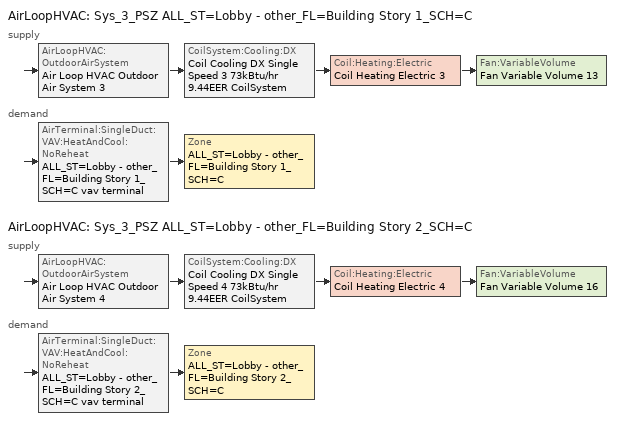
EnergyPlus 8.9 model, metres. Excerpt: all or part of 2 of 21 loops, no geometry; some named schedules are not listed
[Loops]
AirLoopHVAC 'Sys_3_PSZ ALL_ST=Lobby - other_FL=Building Story 1_SCH=C'
 supply: AirLoopHVAC:OutdoorAirSystem 'Air Loop HVAC Outdoor Air System 3' > CoilSystem:Cooling:DX 'Coil Cooling DX Single Speed 3 73kBtu/hr 9.44EER CoilSystem' > Coil:Heating:Electric 'Coil Heating Electric 3' > Fan:VariableVolume 'Fan Variable Volume 13'
 demand: AirTerminal:SingleDuct:VAV:HeatAndCool:NoReheat 'ALL_ST=Lobby - other_FL=Building Story 1_SCH=C vav terminal' > Zone 'ALL_ST=Lobby - other_FL=Building Story 1_SCH=C'
AirLoopHVAC 'Sys_3_PSZ ALL_ST=Lobby - other_FL=Building Story 2_SCH=C'
 supply: AirLoopHVAC:OutdoorAirSystem 'Air Loop HVAC Outdoor Air System 4' > CoilSystem:Cooling:DX 'Coil Cooling DX Single Speed 4 73kBtu/hr 9.44EER CoilSystem' > Coil:Heating:Electric 'Coil Heating Electric 4' > Fan:VariableVolume 'Fan Variable Volume 16'
 demand: AirTerminal:SingleDuct:VAV:HeatAndCool:NoReheat 'ALL_ST=Lobby - other_FL=Building Story 2_SCH=C vav terminal' > Zone 'ALL_ST=Lobby - other_FL=Building Story 2_SCH=C'
[ZoneControl:Thermostat] Control Object Type 1=ThermostatSetpoint:DualSetpoint
Name | Zone or ZoneList | Control Type Schedule | Control Name 1
ALL_ST=Lobby - other_FL=Building Story 1_SCH=C Thermostat | ALL_ST=Lobby - other_FL=Building Story 1_SCH=C | ALL_ST=Lobby - other_FL=Building Story 1_SCH=C Thermostat Schedule | Space Function Lobby - other Thermostat 5
ALL_ST=Lobby - other_FL=Building Story 2_SCH=C Thermostat | ALL_ST=Lobby - other_FL=Building Story 2_SCH=C | ALL_ST=Lobby - other_FL=Building Story 2_SCH=C Thermostat Schedule | Space Function Lobby - other Thermostat 6
[ThermostatSetpoint:DualSetpoint] Heating Setpoint Temperature Schedule=NECB-C-Thermostat Setpoint-Heating; Cooling Setpoint Temperature Schedule=NECB-C-Thermostat Setpoint-Cooling
Space Function Lobby - other Thermostat 5; Space Function Lobby - other Thermostat 6
[ZoneHVAC:EnergyRecoveryVentilator] Supply Air Flow Rate {m3/s}=AutoSize; Exhaust Air Flow Rate {m3/s}=AutoSize; Ventilation Rate per Unit Floor Area {m3/s-m2}=0.0041148; Ventilation Rate per Occupant {m3/s-person}=0
Name | Availability Schedule | Heat Exchanger | Supply Air Fan | Exhaust Air Fan | Controller
ALL_ST=Lobby - other_FL=Building Story 1_SCH=C erv doas | Sys_3_PSZ ALL_ST=Lobby - other_FL=Building Story 1_SCH=C Occ Sch | ALL_ST=Lobby - other_FL=Building Story 1_SCH=C erv hx | ALL_ST=Lobby - other_FL=Building Story 1_SCH=C erv sup fan | ALL_ST=Lobby - other_FL=Building Story 1_SCH=C erv exh fan | ALL_ST=Lobby - other_FL=Building Story 1_SCH=C erv contr
ALL_ST=Lobby - other_FL=Building Story 2_SCH=C erv doas | Sys_3_PSZ ALL_ST=Lobby - other_FL=Building Story 2_SCH=C Occ Sch | ALL_ST=Lobby - other_FL=Building Story 2_SCH=C erv hx | ALL_ST=Lobby - other_FL=Building Story 2_SCH=C erv sup fan | ALL_ST=Lobby - other_FL=Building Story 2_SCH=C erv exh fan | ALL_ST=Lobby - other_FL=Building Story 2_SCH=C erv contr
[HeatExchanger:AirToAir:SensibleAndLatent] Availability Schedule=Always On Discrete; Nominal Supply Air Flow Rate {m3/s}=Autosize; Sensible Effectiveness at 100% Heating Air Flow=0.9; Latent Effectiveness at 100% Heating Air Flow=0.9; Sensible Effectiveness at 75% Heating Air Flow=0.9; Latent Effectiveness at 75% Heating Air Flow=0.9; Sensible Effectiveness at 100% Cooling Air Flow=0.9; Latent Effectiveness at 100% Cooling Air Flow=0.9; Sensible Effectiveness at 75% Cooling Air Flow=0.9; Latent Effectiveness at 75% Cooling Air Flow=0.9; Nominal Electric Power {W}=669.997; Heat Exchanger Type=Rotary; Threshold Temperature {C}=-23.3; Initial Defrost Time Fraction=0.167
Name | Supply Air Outlet Temperature Control | Frost Control Type | Rate of Defrost Time Fraction Increase {1/K} | Economizer Lockout
ALL_ST=Lobby - other_FL=Building Story 1_SCH=C erv hx; ALL_ST=Lobby - other_FL=Building Story 2_SCH=C erv hx | No | ExhaustAirRecirculation | 0.012 | No
Sys_3_PSZ ALL_ST=Lobby - other_FL=Building Story 1_SCH=C ERV; Sys_3_PSZ ALL_ST=Lobby - other_FL=Building Story 2_SCH=C ERV | Yes | ExhaustOnly | 1.44 | Yes
[Fan:OnOff] Availability Schedule=Always On Discrete; Fan Total Efficiency=0.75; Pressure Rise {Pa}=200; Maximum Flow Rate {m3/s}=Autosize; Motor Efficiency=0.9; Motor In Airstream Fraction=1
Name | Fan Power Ratio Function of Speed Ratio Curve | Fan Efficiency Ratio Function of Speed Ratio Curve
ALL_ST=Lobby - other_FL=Building Story 1_SCH=C erv sup fan | Fan On Off Power Curve 26 | Fan On Off Efficiency Curve 26
ALL_ST=Lobby - other_FL=Building Story 1_SCH=C erv exh fan | Fan On Off Power Curve 27 | Fan On Off Efficiency Curve 27
ALL_ST=Lobby - other_FL=Building Story 2_SCH=C erv sup fan | Fan On Off Power Curve 34 | Fan On Off Efficiency Curve 34
ALL_ST=Lobby - other_FL=Building Story 2_SCH=C erv exh fan | Fan On Off Power Curve 35 | Fan On Off Efficiency Curve 35
[ZoneHVAC:EnergyRecoveryVentilator:Controller] Temperature High Limit {C}=19; Temperature Low Limit {C}=13; Exhaust Air Temperature Limit=NoExhaustAirTemperatureLimit; Exhaust Air Enthalpy Limit=NoExhaustAirEnthalpyLimit; Time of Day Economizer Flow Control Schedule=Always Off Discrete; High Humidity Control Flag=No; High Humidity Outdoor Air Flow Ratio=1; Control High Indoor Humidity Based on Outdoor Humidity Ratio=Yes
Name | Electronic Enthalpy Limit Curve
ALL_ST=Lobby - other_FL=Building Story 1_SCH=C erv contr | Curve Cubic 15
ALL_ST=Lobby - other_FL=Building Story 2_SCH=C erv contr | Curve Cubic 19
[ZoneHVAC:Baseboard:Convective:Electric] Availability Schedule=Always On Discrete; Heating Design Capacity {W}=Autosize; Efficiency=1
Zone HVAC Baseboard Convective Electric 9; Zone HVAC Baseboard Convective Electric 10
[AirTerminal:SingleDuct:VAV:HeatAndCool:NoReheat] Availability Schedule=Always On Discrete; Maximum Air Flow Rate {m3/s}=AutoSize; Zone Minimum Air Flow Fraction=0.05
ALL_ST=Lobby - other_FL=Building Story 1_SCH=C vav terminal; ALL_ST=Lobby - other_FL=Building Story 2_SCH=C vav terminal
[Zone equipment]
ALL_ST=Lobby - other_FL=Building Story 1_SCH=C: ALL_ST=Lobby - other_FL=Building Story 1_SCH=C erv doas, Zone HVAC Baseboard Convective Electric 9, ALL_ST=Lobby - other_FL=Building Story 1_SCH=C vav terminal
ALL_ST=Lobby - other_FL=Building Story 2_SCH=C: ALL_ST=Lobby - other_FL=Building Story 2_SCH=C erv doas, Zone HVAC Baseboard Convective Electric 10, ALL_ST=Lobby - other_FL=Building Story 2_SCH=C vav terminal
[Sizing:Zone] Zone Cooling Design Supply Air Temperature Input Method=SupplyAirTemperature; Zone Cooling Design Supply Air Temperature {C}=13; Zone Cooling Design Supply Air Temperature Difference {deltaC}=11.11; Zone Heating Design Supply Air Temperature Input Method=SupplyAirTemperature; Zone Heating Design Supply Air Temperature {C}=43; Zone Heating Design Supply Air Temperature Difference {deltaC}=11.11; Zone Cooling Design Supply Air Humidity Ratio {kgWater/kgDryAir}=0.0085; Zone Heating Design Supply Air Humidity Ratio {kgWater/kgDryAir}=0.008; Design Specification Outdoor Air Object=Space Function Lobby - other Ventilation; Zone Heating Sizing Factor=1.3; Zone Cooling Sizing Factor=1.1; Cooling Design Air Flow Method=DesignDay; Cooling Design Air Flow Rate {m3/s}=0; Cooling Minimum Air Flow per Zone Floor Area {m3/s-m2}=0.000762; Cooling Minimum Air Flow {m3/s}=0; Cooling Minimum Air Flow Fraction=0; Heating Design Air Flow Method=DesignDay; Heating Design Air Flow Rate {m3/s}=0; Heating Maximum Air Flow per Zone Floor Area {m3/s-m2}=0.002032; Heating Maximum Air Flow {m3/s}=0.141576; Heating Maximum Air Flow Fraction=0.3; Account for Dedicated Outdoor Air System=No
Name | Design Specification Zone Air Distribution Object
ALL_ST=Lobby - other_FL=Building Story 1_SCH=C | ALL_ST=Lobby - other_FL=Building Story 1_SCH=C Design Spec Zone Air Dist
ALL_ST=Lobby - other_FL=Building Story 2_SCH=C | ALL_ST=Lobby - other_FL=Building Story 2_SCH=C Design Spec Zone Air Dist
[DesignSpecification:ZoneAirDistribution] Zone Air Distribution Effectiveness in Cooling Mode=1; Zone Air Distribution Effectiveness in Heating Mode=1
ALL_ST=Lobby - other_FL=Building Story 1_SCH=C Design Spec Zone Air Dist; ALL_ST=Lobby - other_FL=Building Story 2_SCH=C Design Spec Zone Air Dist
[Controller:MechanicalVentilation] Demand Controlled Ventilation=No; System Outdoor Air Method=ZoneSum; Design Specification Outdoor Air Object Name 1=Space Function Lobby - other Ventilation
Name | Availability Schedule | Zone Name 1 | Design Specification Zone Air Distribution Object Name 1
Controller Mechanical Ventilation 3 | Sys_3_PSZ ALL_ST=Lobby - other_FL=Building Story 1_SCH=C Occ Sch | ALL_ST=Lobby - other_FL=Building Story 1_SCH=C | ALL_ST=Lobby - other_FL=Building Story 1_SCH=C Design Spec Zone Air Dist
Controller Mechanical Ventilation 4 | Sys_3_PSZ ALL_ST=Lobby - other_FL=Building Story 2_SCH=C Occ Sch | ALL_ST=Lobby - other_FL=Building Story 2_SCH=C | ALL_ST=Lobby - other_FL=Building Story 2_SCH=C Design Spec Zone Air Dist
[DesignSpecification:OutdoorAir]
Space Function Lobby - other Ventilation: Outdoor Air Method=Sum; Outdoor Air Flow per Person {m3/s-person}=0; Outdoor Air Flow per Zone Floor Area {m3/s-m2}=0.0041148; Outdoor Air Flow per Zone {m3/s}=0; Outdoor Air Flow Air Changes per Hour {1/hr}=0
[AirLoopHVAC] Design Supply Air Flow Rate {m3/s}=AutoSize
Sys_3_PSZ ALL_ST=Lobby - other_FL=Building Story 1_SCH=C; Sys_3_PSZ ALL_ST=Lobby - other_FL=Building Story 2_SCH=C
[Sizing:System] Type of Load to Size On=Sensible; Design Outdoor Air Flow Rate {m3/s}=Autosize; Central Heating Maximum System Air Flow Ratio=1; Preheat Design Temperature {C}=7; Preheat Design Humidity Ratio {kgWater/kgDryAir}=0.008; Precool Design Temperature {C}=13; Precool Design Humidity Ratio {kgWater/kgDryAir}=0.008; Central Cooling Design Supply Air Temperature {C}=13; Central Heating Design Supply Air Temperature {C}=43; Type of Zone Sum to Use=NonCoincident; 100% Outdoor Air in Cooling=No; 100% Outdoor Air in Heating=No; Central Cooling Design Supply Air Humidity Ratio {kgWater/kgDryAir}=0.0085; Central Heating Design Supply Air Humidity Ratio {kgWater/kgDryAir}=0.008; Cooling Supply Air Flow Rate Method=DesignDay; Cooling Supply Air Flow Rate {m3/s}=0; Cooling Supply Air Flow Rate Per Floor Area {m3/s-m2}=0.00996765; Cooling Fraction of Autosized Cooling Supply Air Flow Rate=1; Cooling Supply Air Flow Rate Per Unit Cooling Capacity {m3/s-W}=3.94755e-05; Heating Supply Air Flow Rate Method=DesignDay; Heating Supply Air Flow Rate {m3/s}=0; Heating Supply Air Flow Rate Per Floor Area {m3/s-m2}=0.00996765; Heating Fraction of Autosized Heating Supply Air Flow Rate=1; Heating Fraction of Autosized Cooling Supply Air Flow Rate=1; Heating Supply Air Flow Rate Per Unit Heating Capacity {m3/s-W}=3.15882e-05; System Outdoor Air Method=ZoneSum; Zone Maximum Outdoor Air Fraction=1; Cooling Design Capacity Method=CoolingDesignCapacity; Cooling Design Capacity {W}=Autosize; Cooling Design Capacity Per Floor Area {W/m2}=234.7; Fraction of Autosized Cooling Design Capacity=1; Heating Design Capacity Method=HeatingDesignCapacity; Heating Design Capacity {W}=Autosize; Heating Design Capacity Per Floor Area {W/m2}=157; Fraction of Autosized Heating Design Capacity=1; Central Cooling Capacity Control Method=OnOff
Sys_3_PSZ ALL_ST=Lobby - other_FL=Building Story 1_SCH=C; Sys_3_PSZ ALL_ST=Lobby - other_FL=Building Story 2_SCH=C
[Controller:OutdoorAir] Minimum Outdoor Air Flow Rate {m3/s}=0; Maximum Outdoor Air Flow Rate {m3/s}=0; Economizer Control Type=DifferentialEnthalpy; Economizer Control Action Type=ModulateFlow; Lockout Type=NoLockout; Minimum Limit Type=FixedMinimum; High Humidity Control=No; Control High Indoor Humidity Based on Outdoor Humidity Ratio=Yes; Heat Recovery Bypass Control Type=BypassWhenOAFlowGreaterThanMinimum
Name | Minimum Outdoor Air Schedule | Mechanical Ventilation Controller
Controller Outdoor Air 3 | Sys_3_PSZ ALL_ST=Lobby - other_FL=Building Story 1_SCH=C Occ Sch | Controller Mechanical Ventilation 3
Controller Outdoor Air 4 | Sys_3_PSZ ALL_ST=Lobby - other_FL=Building Story 2_SCH=C Occ Sch | Controller Mechanical Ventilation 4
[SetpointManager:OutdoorAirPretreat] Control Variable=Temperature; Minimum Setpoint Temperature {C}=-99; Maximum Setpoint Temperature {C}=99; Minimum Setpoint Humidity Ratio {kgWater/kgDryAir}=1e-005; Maximum Setpoint Humidity Ratio {kgWater/kgDryAir}=1
Setpoint Manager Outdoor Air Pretreat 15; Setpoint Manager Outdoor Air Pretreat 16
[SetpointManager:MixedAir] Control Variable=Temperature
Node 66 OS Default SPM; Node 65 OS Default SPM; Node 401 OS Default SPM; Node 81 OS Default SPM; Node 80 OS Default SPM; Node 408 OS Default SPM
[CoilSystem:Cooling:DX] Availability Schedule=Always On Discrete
Name | Cooling Coil
Coil Cooling DX Single Speed 3 73kBtu/hr 9.44EER CoilSystem | Coil Cooling DX Single Speed 3 73kBtu/hr 9.44EER
Coil Cooling DX Single Speed 4 73kBtu/hr 9.44EER CoilSystem | Coil Cooling DX Single Speed 4 73kBtu/hr 9.44EER
[Coil:Cooling:DX:SingleSpeed] Availability Schedule=Always On Discrete; Gross Rated Total Cooling Capacity {W}=Autosize; Gross Rated Sensible Heat Ratio=Autosize; Gross Rated Cooling COP {W/W}=3.24491; Rated Air Flow Rate {m3/s}=Autosize; Rated Evaporator Fan Power Per Volume Flow Rate {W/(m3/s)}=773.3; Total Cooling Capacity Function of Temperature Curve=DXCOOL-NECB2011-REF-CAPFT; Total Cooling Capacity Function of Flow Fraction Curve=DXCOOL-NECB2011-REF-CAPFFLOW; Energy Input Ratio Function of Temperature Curve=DXCOOL-NECB2011-REF-COOLEIRFT; Energy Input Ratio Function of Flow Fraction Curve=DXCOOL-NECB2011-REF-COOLEIRFFLOW; Part Load Fraction Correlation Curve=DXCOOL-NECB2011-REF-COOLPLFFPLR; Condenser Type=AirCooled; Evaporative Condenser Effectiveness=0; Evaporative Condenser Air Flow Rate {m3/s}=Autosize; Evaporative Condenser Pump Rated Power Consumption {W}=Autosize; Crankcase Heater Capacity {W}=0; Maximum Outdoor Dry-Bulb Temperature for Crankcase Heater Operation {C}=0; Basin Heater Capacity {W/K}=0; Basin Heater Setpoint Temperature {C}=10
Coil Cooling DX Single Speed 3 73kBtu/hr 9.44EER; Coil Cooling DX Single Speed 4 73kBtu/hr 9.44EER
[Coil:Heating:Electric] Availability Schedule=Always On Discrete; Efficiency=1; Nominal Capacity {W}=Autosize
Coil Heating Electric 3; Coil Heating Electric 4
[Fan:VariableVolume] Fan Total Efficiency=0.7; Pressure Rise {Pa}=640; Maximum Flow Rate {m3/s}=AutoSize; Fan Power Minimum Flow Rate Input Method=Fraction; Fan Power Minimum Flow Fraction=0.3; Fan Power Minimum Air Flow Rate {m3/s}=0; Motor Efficiency=0.9; Motor In Airstream Fraction=1; Fan Power Coefficient 1=0.0407599; Fan Power Coefficient 2=0.088045; Fan Power Coefficient 3=-0.0729261; Fan Power Coefficient 4=0.94374; Fan Power Coefficient 5=0
Name | Availability Schedule
Fan Variable Volume 13 | Sys_3_PSZ ALL_ST=Lobby - other_FL=Building Story 1_SCH=C Occ Sch
Fan Variable Volume 16 | Sys_3_PSZ ALL_ST=Lobby - other_FL=Building Story 2_SCH=C Occ Sch
[SetpointManager:Warmest] Control Variable=Temperature; Minimum Setpoint Temperature {C}=12; Maximum Setpoint Temperature {C}=35; Strategy=MaximumTemperature
Name | HVAC Air Loop
Node 54 SAT stpmanager | Sys_3_PSZ ALL_ST=Lobby - other_FL=Building Story 1_SCH=C
Node 71 SAT stpmanager | Sys_3_PSZ ALL_ST=Lobby - other_FL=Building Story 2_SCH=C
[Schedule:Compact]
ALL_ST=Lobby - other_FL=Building Story 1_SCH=C Thermostat Schedule; ALL_ST=Lobby - other_FL=Building Story 2_SCH=C Thermostat Schedule: Through: 12/31, For: AllDays, Until: 24:00, 4
[Schedule:Day:Interval]
NECB-C-Thermostat Setpoint-Heating Sun|Hol Day: No, 09:00, 18, 10:00, 20, 19:00, 22, 24:00, 18
NECB-C-Thermostat Setpoint-Heating Default|Wkdy Day; NECB-C-Thermostat Setpoint-Heating Sat Day; NECB-C-Thermostat Setpoint-Heating Default: No, 07:00, 18, 08:00, 20, 21:00, 22, 24:00, 18
NECB-C-Thermostat Setpoint-Cooling Sun|Hol Day: No, 07:00, 35, 19:00, 24, 24:00, 35
NECB-C-Thermostat Setpoint-Cooling Default|Wkdy Day: No, 07:00, 35, 21:00, 24, 24:00, 35
Sys_3_PSZ ALL_ST=Lobby - other_FL=Building Story 1_SCH=C Occ Sch Sunday; Sys_3_PSZ ALL_ST=Lobby - other_FL=Building Story 2_SCH=C Occ Sch Sunday: No, 09:00, 0, 19:00, 1, 24:00, 0
Sys_3_PSZ ALL_ST=Lobby - other_FL=Building Story 1_SCH=C Occ Sch Monday; Sys_3_PSZ ALL_ST=Lobby - other_FL=Building Story 1_SCH=C Occ Sch Tuesday; Sys_3_PSZ ALL_ST=Lobby - other_FL=Building Story 1_SCH=C Occ Sch Wednesday; Sys_3_PSZ ALL_ST=Lobby - other_FL=Building Story 1_SCH=C Occ Sch Thursday; Sys_3_PSZ ALL_ST=Lobby - other_FL=Building Story 1_SCH=C Occ Sch Friday; Sys_3_PSZ ALL_ST=Lobby - other_FL=Building Story 1_SCH=C Occ Sch Saturday; Sys_3_PSZ ALL_ST=Lobby - other_FL=Building Story 2_SCH=C Occ Sch Monday; Sys_3_PSZ ALL_ST=Lobby - other_FL=Building Story 2_SCH=C Occ Sch Tuesday; Sys_3_PSZ ALL_ST=Lobby - other_FL=Building Story 2_SCH=C Occ Sch Wednesday; Sys_3_PSZ ALL_ST=Lobby - other_FL=Building Story 2_SCH=C Occ Sch Thursday; Sys_3_PSZ ALL_ST=Lobby - other_FL=Building Story 2_SCH=C Occ Sch Friday; Sys_3_PSZ ALL_ST=Lobby - other_FL=Building Story 2_SCH=C Occ Sch Saturday: No, 09:00, 0, 21:00, 1, 24:00, 0
Sys_3_PSZ ALL_ST=Lobby - other_FL=Building Story 1_SCH=C Occ Sch Default; Sys_3_PSZ ALL_ST=Lobby - other_FL=Building Story 1_SCH=C Occ Sch Summer Design Day; Sys_3_PSZ ALL_ST=Lobby - other_FL=Building Story 1_SCH=C Occ Sch Winter Design Day; Sys_3_PSZ ALL_ST=Lobby - other_FL=Building Story 2_SCH=C Occ Sch Default; Sys_3_PSZ ALL_ST=Lobby - other_FL=Building Story 2_SCH=C Occ Sch Summer Design Day; Sys_3_PSZ ALL_ST=Lobby - other_FL=Building Story 2_SCH=C Occ Sch Winter Design Day: No, 24:00, 1
[Schedule:Week:Daily]
NECB-C-Thermostat Setpoint-Heating Week Rule - Jan1-Dec31: NECB-C-Thermostat Setpoint-Heating Sun|Hol Day, NECB-C-Thermostat Setpoint-Heating Default|Wkdy Day, NECB-C-Thermostat Setpoint-Heating Default|Wkdy Day, NECB-C-Thermostat Setpoint-Heating Default|Wkdy Day, NECB-C-Thermostat Setpoint-Heating Default|Wkdy Day, NECB-C-Thermostat Setpoint-Heating Default|Wkdy Day, NECB-C-Thermostat Setpoint-Heating Sat Day, NECB-C-Thermostat Setpoint-Heating Default, NECB-C-Thermostat Setpoint-Heating Default, NECB-C-Thermostat Setpoint-Heating Default, NECB-C-Thermostat Setpoint-Heating Default, NECB-C-Thermostat Setpoint-Heating Default
NECB-C-Thermostat Setpoint-Cooling Week Rule - Jan1-Dec31: NECB-C-Thermostat Setpoint-Cooling Sun|Hol Day, NECB-C-Thermostat Setpoint-Cooling Default|Wkdy Day, NECB-C-Thermostat Setpoint-Cooling Default|Wkdy Day, NECB-C-Thermostat Setpoint-Cooling Default|Wkdy Day, NECB-C-Thermostat Setpoint-Cooling Default|Wkdy Day, NECB-C-Thermostat Setpoint-Cooling Default|Wkdy Day, NECB-C-Thermostat Setpoint-Cooling Sat Day, NECB-C-Thermostat Setpoint-Cooling Default, NECB-C-Thermostat Setpoint-Cooling Default, NECB-C-Thermostat Setpoint-Cooling Default, NECB-C-Thermostat Setpoint-Cooling Default, NECB-C-Thermostat Setpoint-Cooling Default
Sys_3_PSZ ALL_ST=Lobby - other_FL=Building Story 1_SCH=C Occ Sch Week Rule - Jan1-Dec31: Sys_3_PSZ ALL_ST=Lobby - other_FL=Building Story 1_SCH=C Occ Sch Sunday, Sys_3_PSZ ALL_ST=Lobby - other_FL=Building Story 1_SCH=C Occ Sch Monday, Sys_3_PSZ ALL_ST=Lobby - other_FL=Building Story 1_SCH=C Occ Sch Tuesday, Sys_3_PSZ ALL_ST=Lobby - other_FL=Building Story 1_SCH=C Occ Sch Wednesday, Sys_3_PSZ ALL_ST=Lobby - other_FL=Building Story 1_SCH=C Occ Sch Thursday, Sys_3_PSZ ALL_ST=Lobby - other_FL=Building Story 1_SCH=C Occ Sch Friday, Sys_3_PSZ ALL_ST=Lobby - other_FL=Building Story 1_SCH=C Occ Sch Saturday, Sys_3_PSZ ALL_ST=Lobby - other_FL=Building Story 1_SCH=C Occ Sch Default, Sys_3_PSZ ALL_ST=Lobby - other_FL=Building Story 1_SCH=C Occ Sch Summer Design Day, Sys_3_PSZ ALL_ST=Lobby - other_FL=Building Story 1_SCH=C Occ Sch Winter Design Day, Sys_3_PSZ ALL_ST=Lobby - other_FL=Building Story 1_SCH=C Occ Sch Default, Sys_3_PSZ ALL_ST=Lobby - other_FL=Building Story 1_SCH=C Occ Sch Default
Sys_3_PSZ ALL_ST=Lobby - other_FL=Building Story 2_SCH=C Occ Sch Week Rule - Jan1-Dec31: Sys_3_PSZ ALL_ST=Lobby - other_FL=Building Story 2_SCH=C Occ Sch Sunday, Sys_3_PSZ ALL_ST=Lobby - other_FL=Building Story 2_SCH=C Occ Sch Monday, Sys_3_PSZ ALL_ST=Lobby - other_FL=Building Story 2_SCH=C Occ Sch Tuesday, Sys_3_PSZ ALL_ST=Lobby - other_FL=Building Story 2_SCH=C Occ Sch Wednesday, Sys_3_PSZ ALL_ST=Lobby - other_FL=Building Story 2_SCH=C Occ Sch Thursday, Sys_3_PSZ ALL_ST=Lobby - other_FL=Building Story 2_SCH=C Occ Sch Friday, Sys_3_PSZ ALL_ST=Lobby - other_FL=Building Story 2_SCH=C Occ Sch Saturday, Sys_3_PSZ ALL_ST=Lobby - other_FL=Building Story 2_SCH=C Occ Sch Default, Sys_3_PSZ ALL_ST=Lobby - other_FL=Building Story 2_SCH=C Occ Sch Summer Design Day, Sys_3_PSZ ALL_ST=Lobby - other_FL=Building Story 2_SCH=C Occ Sch Winter Design Day, Sys_3_PSZ ALL_ST=Lobby - other_FL=Building Story 2_SCH=C Occ Sch Default, Sys_3_PSZ ALL_ST=Lobby - other_FL=Building Story 2_SCH=C Occ Sch Default
[Schedule:Year]
NECB-C-Thermostat Setpoint-Heating: NECB-C-Thermostat Setpoint-Heating Week Rule - Jan1-Dec31, 1, 1, 12, 31
NECB-C-Thermostat Setpoint-Cooling: NECB-C-Thermostat Setpoint-Cooling Week Rule - Jan1-Dec31, 1, 1, 12, 31
Sys_3_PSZ ALL_ST=Lobby - other_FL=Building Story 1_SCH=C Occ Sch: Sys_3_PSZ ALL_ST=Lobby - other_FL=Building Story 1_SCH=C Occ Sch Week Rule - Jan1-Dec31, 1, 1, 12, 31
Sys_3_PSZ ALL_ST=Lobby - other_FL=Building Story 2_SCH=C Occ Sch: Sys_3_PSZ ALL_ST=Lobby - other_FL=Building Story 2_SCH=C Occ Sch Week Rule - Jan1-Dec31, 1, 1, 12, 31
[Schedule:Constant]
Name | Hourly Value
Always On Discrete | 1
Always Off Discrete | 0
[Curve:Exponent] Coefficient1 Constant=1; Coefficient2 Constant=0; Coefficient3 Constant=0; Minimum Value of x {BasedOnField A2}=0; Maximum Value of x {BasedOnField A2}=1
Fan On Off Power Curve 26; Fan On Off Power Curve 27; Fan On Off Power Curve 34; Fan On Off Power Curve 35
[Curve:Cubic]
Name | Coefficient1 Constant | Coefficient2 x | Coefficient3 x**2 | Coefficient4 x**3 | Minimum Value of x {BasedOnField A2} | Maximum Value of x {BasedOnField A2}
Fan On Off Efficiency Curve 26; Fan On Off Efficiency Curve 27; Fan On Off Efficiency Curve 34; Fan On Off Efficiency Curve 35 | 1 | 0 | 0 | 0 | 0 | 1
Curve Cubic 15; Curve Cubic 19 | 0.013427 | -0.00047892 | 5.3352e-05 | -1.8103e-06 | 16.6 | 29.13
DXCOOL-NECB2011-REF-COOLPLFFPLR | 0.0277 | 4.9151 | -8.184 | 4.2702 | 0.7 | 1
[Curve:Biquadratic] Minimum Value of x {BasedOnField A2}=13; Maximum Value of x {BasedOnField A2}=24; Minimum Value of y {BasedOnField A3}=24; Maximum Value of y {BasedOnField A3}=46
Name | Coefficient1 Constant | Coefficient2 x | Coefficient3 x**2 | Coefficient4 y | Coefficient5 y**2 | Coefficient6 x*y
DXCOOL-NECB2011-REF-CAPFT | 0.867905 | 0.0142459 | 0.00055436 | -0.0075575 | 3.3e-005 | -0.0001918
DXCOOL-NECB2011-REF-COOLEIRFT | 0.116936 | 0.0284933 | -0.0004112 | 0.0214108 | 0.00016103 | -0.0006791
[Curve:Quadratic] Coefficient1 Constant=1; Coefficient2 x=0; Coefficient3 x**2=0; Minimum Value of x {BasedOnField A2}=0; Maximum Value of x {BasedOnField A2}=1
DXCOOL-NECB2011-REF-CAPFFLOW; DXCOOL-NECB2011-REF-COOLEIRFFLOW
